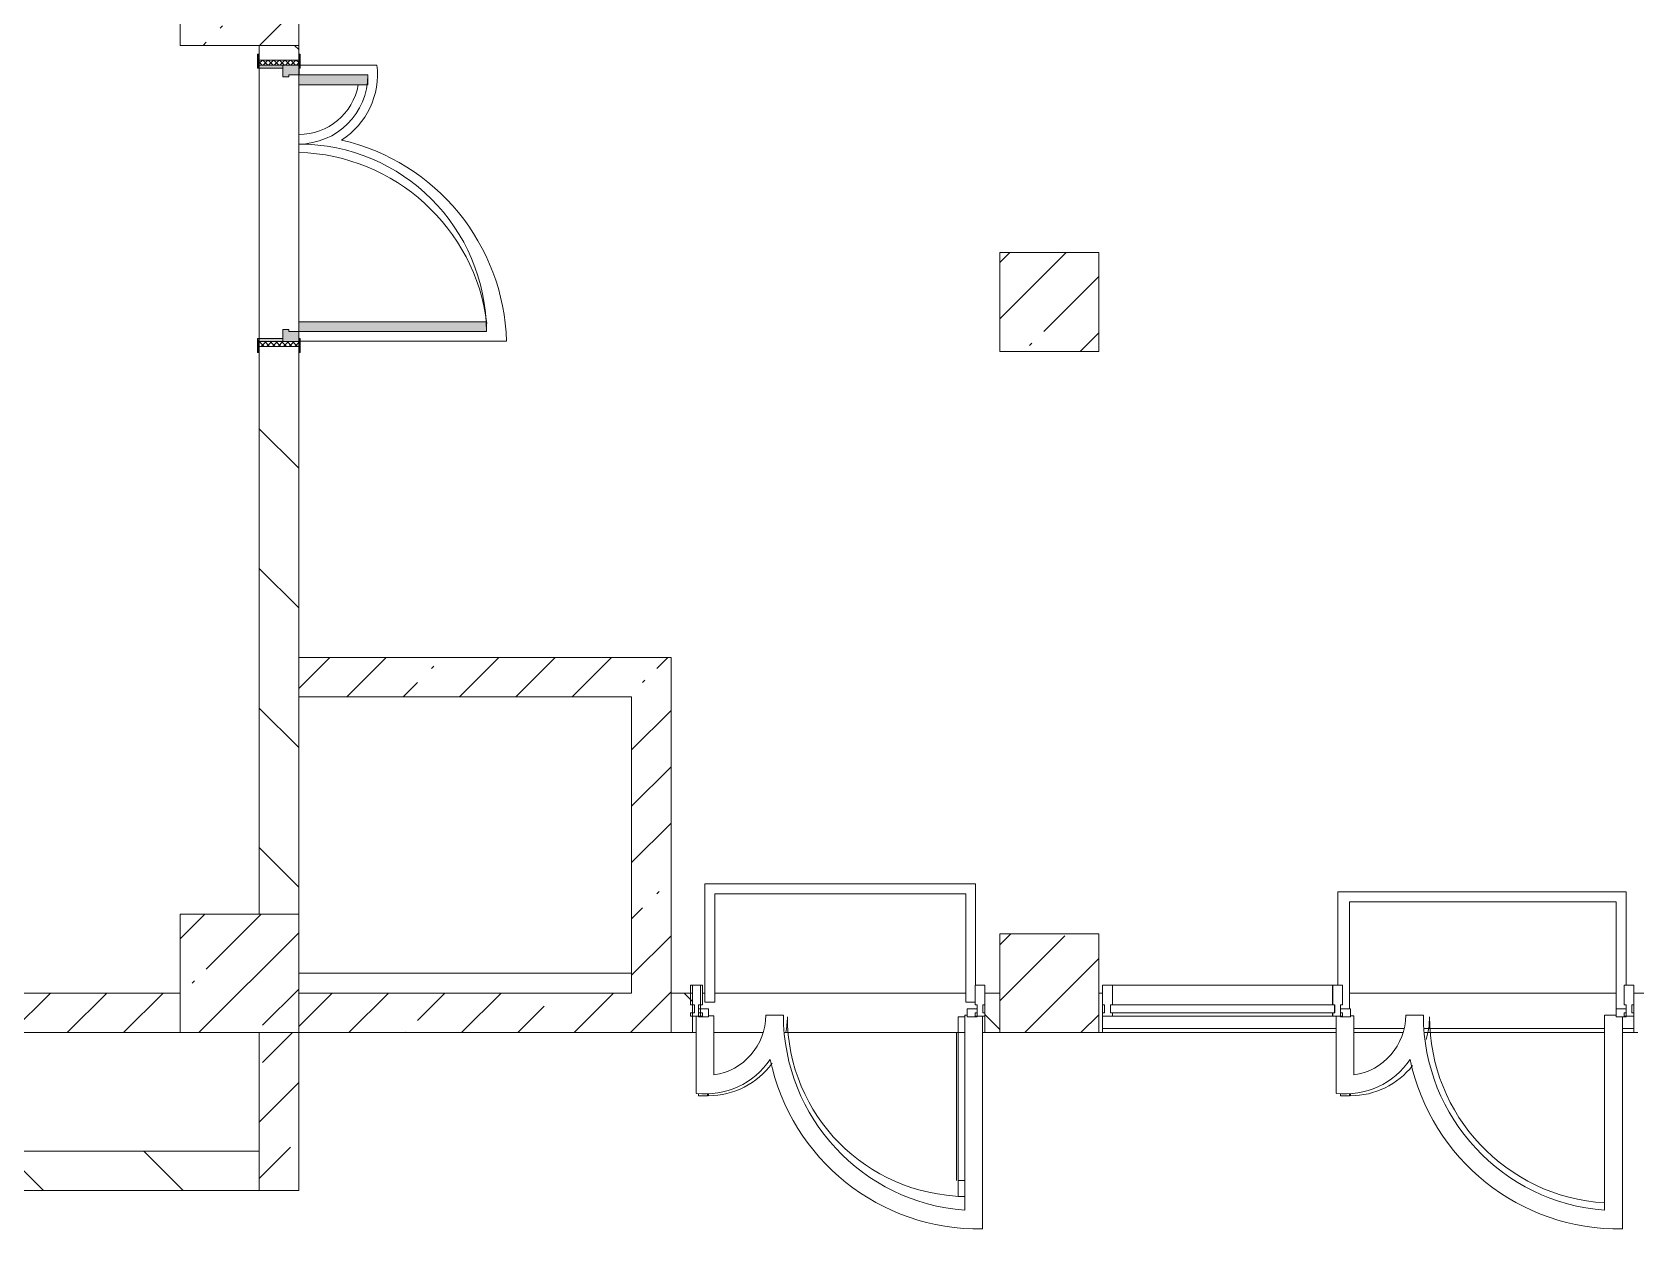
# Model space of a CAD drawing. Header units: millimetres. Extents: x 81566 to 292854, y -8553 to 29000.
# Drawn here: x 231254 to 239374, y 10705 to 16767 of the extents above; entities that cross this region are included whole.
import ezdxf

# ---------------------------------------------------------------- set-up
doc = ezdxf.new("R2010")
doc.units = ezdxf.units.MM
for name, color, linetype, lineweight, true_color in [('A-DETL-GENF-4', 7, 'Continuous', 5, 0xaaaaaa), ('A-DOOR-4', 7, 'Continuous', 5, 0xaaaaaa), ('A-DOOR-5', 7, 'Continuous', 5, 0xe2e2e2), ('A-DOOR-FRAM-4', 7, 'Continuous', 5, 0xe2e2e2), ('A-DOOR-FRAM-5', 7, 'Continuous', 5, 0xaaaaaa), ('A-FLOR-1', 7, 'Continuous', 5, 0xaaaaaa)]:
    doc.layers.add(name, color=color, linetype=linetype, lineweight=lineweight, true_color=true_color)
for name, color, linetype, lineweight in [('A-GLAZ-CURT-2', 7, 'Continuous', 5), ('A-GLAZ-CWMG-2', 7, 'Continuous', 5), ('A-WALL', 7, 'Continuous', 9), ('I-WALL-4', 7, 'Continuous', 5), ('S-COLS-1', 7, 'Continuous', 5)]:
    doc.layers.add(name, color=color, linetype=linetype, lineweight=lineweight)
pattern_1 = [(135, (165843.6, 0), (-353.5534, -353.5534), [])]
pattern_2 = [(45, (165843.6, 0), (-285.1231, 285.1231), []), (45, (166128.7, 0), (-285.1231, 285.1231), [504.031, -100.806, 16.764, -84.042])]

# ---------------------------------------------------------------- blocks, each defined once
blk = doc.blocks.new('BSC_Колонна _Прямоугольная - 600х600-23205240-2_2_3_птичка')
at = {"layer": 'S-COLS-1'}
h = blk.add_hatch(dxfattribs=at)
h.set_pattern_fill('FP_88', color=256, style=0, pattern_type=2)
h.set_pattern_definition([(45, (-66460, -12000), (-285.1231, 285.1231), []), (45, (-66174.88, -12000), (-285.1231, 285.1231), [504.031, -100.806, 16.764, -84.042])])
h.paths.add_polyline_path([(300, -300), (300, 300), (-300, 300), (-300, -300)])
for p, q in [((300, 300), (-300, 300)), ((-300, 300), (-300, -300)), ((300, -300), (300, 300)), ((-300, -300), (300, -300))]:
    blk.add_line(p, q, dxfattribs=at)
blk = doc.blocks.new('BSC_Колонна _Прямоугольная - 600х600-V307-2_2_3_птичка')
at = {"layer": 'S-COLS-1'}
h = blk.add_hatch(dxfattribs=at)
h.set_pattern_fill('FP_96', color=256, style=0, pattern_type=2)
h.set_pattern_definition([(45, (-66460, -17000), (-285.1231, 285.1231), []), (45, (-66174.88, -17000), (-285.1231, 285.1231), [504.031, -100.806, 16.764, -84.042])])
h.paths.add_polyline_path([(144.4, -300), (300, -300), (300, 300), (-300, 300), (-300, -300), (107.6, -300)])
for p, q in [((300, 300), (-300, 300)), ((-300, 300), (-300, -300)), ((300, -300), (300, 300)), ((-300, -300), (300, -300))]:
    blk.add_line(p, q, dxfattribs=at)
blk = doc.blocks.new('110_Дверь_СКБ_2Ст - Д-6_л__ ДОО_Дв_1450x2100h_Дверь из раздевальной в коридор-V311-2_2_3_птичка')
at = {"layer": 'A-DOOR-4'}
h = blk.add_hatch(dxfattribs=at)
h.set_pattern_fill('FP_17', color=256, style=0, pattern_type=2)
h.set_pattern_definition([(135, (1576.41, 164.685), (-14.14214, -14.14214), []), (225, (1576.41, 164.685), (14.14214, -14.14214), [])])
h.paths.add_polyline_path([(737.5, 100), (712.5, 100), (712.5, -100), (737.5, -100), (737.5, 18.5)])
at = {"layer": 'A-DOOR-5'}
for points in [[(662.5, 100), (662.5, 1050), (612.5, 1050), (612.5, 100), (621.7, 100)], [(-587.5, 268.3), (-587.5, 450), (-637.5, 450), (-637.5, 100), (-587.5, 103)]]:
    blk.add_hatch(color=256, dxfattribs=at).paths.add_polyline_path(points)
h = blk.add_hatch(color=256, dxfattribs=at)
h.paths.add_polyline_path([(712.5, 20), (711.4, 100), (662.5, 100), (662.5, 50), (652.5, 50), (652.5, 20), (711.4, 20)])
h.paths.add_polyline_path([(-627.5, 50), (-637.5, 50), (-637.5, 100), (-687.5, 100), (-687.5, 20), (-627.5, 20)])
at = {"layer": 'A-DOOR-FRAM-4'}
for points in [[(-672.5, 100), (-672.5, 108), (-742.5, 108), (-742.5, 100), (-687.5, 100)], [(767.5, 108), (697.5, 108), (697.5, 100), (767.5, 100)], [(-672.5, -47), (-672.5, 20), (-687.5, 20), (-687.5, -100), (-672.5, -100)], [(712.5, -100), (711.4, 20), (697.5, 16.6), (697.5, -100)], [(-672.5, -108), (-672.5, -100), (-742.5, -100), (-742.5, -108), (-689.5, -108)], [(767.5, -107.6), (767.5, -100), (697.5, -104), (697.5, -108), (767.5, -108)]]:
    blk.add_hatch(color=256, dxfattribs=at).paths.add_polyline_path(points)
at = {"layer": 'A-DOOR-FRAM-5'}
h = blk.add_hatch(dxfattribs=at)
h.set_pattern_fill('FP_18', color=256, style=0, pattern_type=2)
h.set_pattern_definition([(45, (-546.384, 164.685), (-14.1421, 14.1421), []), (135, (-546.384, 164.685), (-14.1421, -14.1421), [])])
h.paths.add_polyline_path([(-687.5, -48.1), (-687.5, 100), (-712.5, 100), (-712.5, -100), (-687.5, -100)])
at = {"layer": 'A-DOOR-4'}
for p, q in [((662.5, 1050), (612.5, 1050)), ((612.5, 1050), (612.5, 100)), ((662.5, 100), (662.5, 1050)), ((-637.5, 450), (-637.5, 100)), ((-587.5, 450), (-637.5, 450)), ((-587.5, 100), (-587.5, 450)), ((-637.5, 100), (-587.5, 100)), ((612.5, 100), (662.5, 100))]:
    blk.add_line(p, q, dxfattribs=at)
for centre, radius, start, end in [((662.5, 100), 950, 90, 180), ((-637.5, 100), 350, 360, 90)]:
    blk.add_arc(centre, radius, start, end, dxfattribs=at)
at = {"layer": 'A-DOOR-FRAM-5'}
for p, q in [((-672.5, 108), (-742.5, 108)), ((-742.5, 108), (-742.5, 100)), ((-742.5, 100), (-672.5, 100)), ((-687.5, 100), (-712.5, 100)), ((-712.5, 100), (-712.5, -100)), ((-637.5, 100), (-687.5, 100)), ((-687.5, 100), (-687.5, 20)), ((-687.5, -100), (-687.5, 100)), ((-672.5, 100), (-672.5, 108)), ((-637.5, 50), (-637.5, 100)), ((662.5, 100), (662.5, 50)), ((712.5, 100), (662.5, 100)), ((767.5, 108), (697.5, 108)), ((697.5, 108), (697.5, 100)), ((697.5, 100), (767.5, 100)), ((712.5, 20), (712.5, 100)), ((737.5, 100), (712.5, 100)), ((712.5, 100), (712.5, -100)), ((737.5, -100), (737.5, 100)), ((767.5, 100), (767.5, 108)), ((-687.5, 20), (-627.5, 20)), ((-672.5, 20), (-687.5, 20)), ((-687.5, 20), (-687.5, -100)), ((-672.5, -100), (-672.5, 20)), ((-627.5, 50), (-637.5, 50)), ((-627.5, 20), (-627.5, 50)), ((662.5, 50), (652.5, 50)), ((652.5, 50), (652.5, 20)), ((652.5, 20), (712.5, 20)), ((712.5, 20), (697.5, 20)), ((697.5, 20), (697.5, -100)), ((712.5, -100), (712.5, 20)), ((-672.5, -100), (-742.5, -100)), ((-742.5, -100), (-742.5, -108)), ((-742.5, -108), (-672.5, -108)), ((-712.5, -100), (-687.5, -100)), ((-687.5, -100), (-672.5, -100)), ((-672.5, -108), (-672.5, -100)), ((697.5, -100), (712.5, -100)), ((767.5, -100), (697.5, -100)), ((697.5, -100), (697.5, -108)), ((697.5, -108), (767.5, -108)), ((712.5, -100), (737.5, -100)), ((767.5, -108), (767.5, -100))]:
    blk.add_line(p, q, dxfattribs=at)
blk = doc.blocks.new('BSC_Колонна _Прямоугольная - 500х500-V361-2_2_3_птичка')
at = {"layer": 'S-COLS-1'}
h = blk.add_hatch(dxfattribs=at)
h.set_pattern_fill('FP_131', color=256, style=0, pattern_type=2)
h.set_pattern_definition([(45, (-70560, -15400), (-285.1231, 285.1231), []), (45, (-70274.88, -15400), (-285.1231, 285.1231), [504.031, -100.806, 16.764, -84.042])])
h.paths.add_polyline_path([(-250, -250), (250, -250), (250, 250), (-250, 250)])
for p, q in [((250, 250), (-250, 250)), ((-250, 250), (-250, -250)), ((250, -250), (250, 250)), ((-250, -250), (250, -250))]:
    blk.add_line(p, q, dxfattribs=at)
blk = doc.blocks.new('Прямоугольный импост - Импост структурный с накладкой - 160мм Темный-33326475-2_2_3_птичка')
at = {"layer": 'A-GLAZ-CWMG-2'}
for p, q in [((-50, 40), (-50, 140)), ((-50, 140), (0, 140)), ((0, 140), (0, 40)), ((-40, 40), (-50, 40)), ((-50, -17), (-50, 0)), ((-50, 0), (-40, 0)), ((-40, 0), (-40, 40)), ((-10, 40), (-10, 0)), ((0, 40), (-10, 40)), ((-10, 0), (0, 0)), ((0, 0), (0, -17)), ((0, -17), (-50, -17))]:
    blk.add_line(p, q, dxfattribs=at)
blk = doc.blocks.new('Дверь_Витражная_остекление_ - ВВ-6 остекление-32274838-2_2_3_птичка')
at = {"layer": 'A-DETL-GENF-4'}
for p, q in [((-642.6, 930), (-610, 930)), ((-610, 930), (-642.6, 930)), ((-610, 930), (-610, 20)), ((-610, 20), (-610, 930)), ((-642.6, 850), (-610, 850)), ((-601, 850), (-601, 100)), ((705, 420), (660, 420)), ((660, 420), (660, 410.2)), ((705, 420), (660, 420)), ((660, 420), (660, 410.2)), ((705, 420), (705, 408.4)), ((705, 408.4), (705, 420)), ((-642.6, 100), (-610, 100)), ((-610, 20), (-642.6, 20)), ((-642.6, 20), (-610, 20))]:
    blk.add_line(p, q, dxfattribs=at)
at = {"layer": 'A-DOOR-4'}
for p, q in [((655, 420), (655, 410.4)), ((-655, 20), (-705, 20)), ((-705, 20), (-705, -20)), ((-655, -20), (-655, 20)), ((705, 20), (655, 20)), ((655, 20), (655, -20)), ((705, -20), (705, 20)), ((-705, -20), (-655, -20)), ((655, -20), (705, -20))]:
    blk.add_line(p, q, dxfattribs=at)
for centre, radius, start, end in [((-655, 20), 910, 360, 89.20859), ((655, 20), 400, 90, 143.87233), ((655, 20), 400, 168.59224, 180)]:
    blk.add_arc(centre, radius, start, end, dxfattribs=at)
blk = doc.blocks.new('Прямоугольный импост - Импост структурный с накладкой - 160мм Темный-33326241-2_2_3_птичка')
at = {"layer": 'A-GLAZ-CWMG-2'}
for p, q in [((-25, 40), (-25, 140)), ((-25, 140), (25, 140)), ((25, 140), (25, 40)), ((-15, 40), (-25, 40)), ((-25, -17), (-25, 0)), ((-25, 0), (-15, 0)), ((-15, 0), (-15, 40)), ((15, 40), (15, 0)), ((25, 40), (15, 40)), ((15, 0), (25, 0)), ((25, 0), (25, -17)), ((25, -17), (-25, -17))]:
    blk.add_line(p, q, dxfattribs=at)
blk = doc.blocks.new('Прямоугольный импост - Импост структурный с накладкой - 160мм Темный-33326242-2_2_3_птичка')
at = {"layer": 'A-GLAZ-CWMG-2'}
for p, q in [((0, 140), (-50, 140)), ((-50, 140), (-50, 40)), ((0, 40), (0, 140)), ((-50, 40), (-40, 40)), ((-40, 0), (-50, 0)), ((-50, 0), (-50, -17)), ((-40, 40), (-40, 0)), ((-10, 0), (-10, 40)), ((-10, 40), (0, 40)), ((0, 0), (-10, 0)), ((0, -17), (0, 0)), ((-50, -17), (0, -17))]:
    blk.add_line(p, q, dxfattribs=at)
blk = doc.blocks.new('Прямоугольный импост - Импост структурный с накладкой - 160мм Темный-33326237-2_2_3_птичка')
at = {"layer": 'A-GLAZ-CWMG-2'}
for p, q in [((-50, 40), (-50, 140)), ((-50, 140), (0, 140)), ((0, 140), (0, 40)), ((-40, 40), (-50, 40)), ((-50, -17), (-50, 0)), ((-50, 0), (-40, 0)), ((-40, 0), (-40, 40)), ((-10, 40), (-10, 0)), ((0, 40), (-10, 40)), ((-10, 0), (0, 0)), ((0, 0), (0, -17)), ((0, -17), (-50, -17))]:
    blk.add_line(p, q, dxfattribs=at)
blk = doc.blocks.new('Дверь_Витражная_остекление_ - В-18-32468702-2_2_3_птичка')
at = {"layer": 'A-DETL-GENF-4'}
for p, q in [((722.5, 420), (677.5, 420)), ((677.5, 420), (677.5, 409.8)), ((722.5, 420), (677.5, 420)), ((677.5, 420), (677.5, 409.8)), ((722.5, 420), (722.5, 408.9)), ((722.5, 408.9), (722.5, 420))]:
    blk.add_line(p, q, dxfattribs=at)
at = {"layer": 'A-DOOR-4'}
for p, q in [((672.5, 420), (672.5, 409.2)), ((-672.5, 20), (-722.5, 20)), ((-722.5, 20), (-722.5, -20)), ((-672.5, -20), (-672.5, 20)), ((722.5, 20), (672.5, 20)), ((672.5, 20), (672.5, -20)), ((722.5, -20), (722.5, 20)), ((-722.5, -20), (-672.5, -20)), ((672.5, -20), (722.5, -20))]:
    blk.add_line(p, q, dxfattribs=at)
for centre, radius, start, end in [((-672.5, 20), 945, 360, 86.42063), ((672.5, 20), 400, 90, 141.82821), ((672.5, 20), 400, 163.22836, 180)]:
    blk.add_arc(centre, radius, start, end, dxfattribs=at)
blk = doc.blocks.new('Системная панель - Стекло - 40мм-32468815-2_2_3_птичка')
at = {"layer": 'A-GLAZ-CURT-2'}
for p, q in [((567, 0), (-567, 0)), ((-567, 0), (-567, -40)), ((567, -40), (567, 0)), ((-567, -40), (567, -40))]:
    blk.add_line(p, q, dxfattribs=at)
blk = doc.blocks.new('Прямоугольный импост - Импост структурный с накладкой - 160мм Темный-33326239-2_2_3_птичка')
at = {"layer": 'A-GLAZ-CWMG-2'}
for p, q in [((-25, 40), (-25, 140)), ((-25, 140), (25, 140)), ((25, 140), (25, 40)), ((-15, 40), (-25, 40)), ((-25, -17), (-25, 0)), ((-25, 0), (-15, 0)), ((-15, 0), (-15, 40)), ((15, 40), (15, 0)), ((25, 40), (15, 40)), ((15, 0), (25, 0)), ((25, 0), (25, -17)), ((25, -17), (-25, -17))]:
    blk.add_line(p, q, dxfattribs=at)
blk = doc.blocks.new('Прямоугольный импост - Импост структурный с накладкой - 160мм Темный-32468813-2_2_3_птичка')
at = {"layer": 'A-GLAZ-CWMG-2'}
for p, q in [((70880, 11940), (71994, 11940)), ((70880, 11783), (71994, 11783))]:
    blk.add_line(p, q, dxfattribs=at)
blk = doc.blocks.new('Прямоугольный импост - Импост структурный с накладкой - 160мм Темный-V450-2_2_3_птичка')
at = {"layer": 'A-GLAZ-CWMG-2'}
for p, q in [((-25, 40), (-25, 140)), ((-25, 140), (25, 140)), ((25, 140), (25, 40)), ((-15, 40), (-25, 40)), ((-25, -17), (-25, 0)), ((-25, 0), (-15, 0)), ((-15, 0), (-15, 40)), ((15, 40), (15, 0)), ((25, 40), (15, 40)), ((15, 0), (25, 0)), ((25, 0), (25, -17)), ((25, -17), (-25, -17))]:
    blk.add_line(p, q, dxfattribs=at)

msp = doc.modelspace()

# ---------------------------------------------------------------- hatches: boundary and pattern name
at = {"layer": 'I-WALL-4'}
h = msp.add_hatch(dxfattribs=at)
h.set_pattern_fill('FP_99', color=256, style=0, pattern_type=2)
h.set_pattern_definition(pattern_1)
h.paths.add_polyline_path([(232403.6, 12300), (232603.6, 12300), (232603.6, 15175), (232403.6, 15175), (232403.6, 12747.2)])
h.paths.add_polyline_path([(232455.5, 16625), (232603.6, 16625), (232603.6, 16700), (232403.6, 16700), (232403.6, 16625), (232453.6, 16625)])
h.paths.add_polyline_path([(232465.7, 17300), (232603.6, 17300), (232603.6, 22700), (232403.6, 22700), (232403.6, 17300), (232424.5, 17300)])
h.paths.add_polyline_path([(232599.6, 23300), (232603.6, 23300), (232603.6, 24050), (232403.6, 24050), (232403.6, 23300)])
h.paths.add_polyline_path([(232403.6, 25950), (232603.6, 25950), (232603.6, 26500), (232403.6, 26500), (232403.6, 25980)])
h = msp.add_hatch(dxfattribs=at)
h.set_pattern_fill('FP_97', color=256, style=0, pattern_type=2)
h.set_pattern_definition(pattern_2)
h.paths.add_polyline_path([(233683.4, 13400), (234488.6, 13400), (234488.6, 13600), (232603.6, 13600), (232603.6, 13400)])
h = msp.add_hatch(dxfattribs=at)
h.set_pattern_fill('FP_97', color=256, style=0, pattern_type=2)
h.set_pattern_definition(pattern_2)
h.paths.add_polyline_path([(234288.6, 11700), (234488.6, 11700), (234488.6, 13400), (234288.6, 13396.3), (234288.6, 11900)])
h = msp.add_hatch(dxfattribs=at)
h.set_pattern_fill('FP_97', color=256, style=0, pattern_type=2)
h.set_pattern_definition(pattern_2)
h.paths.add_polyline_path([(226803.6, 11700), (232003.6, 11700), (232003.6, 11900), (226603.6, 11900), (226603.6, 11700), (226741.3, 11700)])
h.paths.add_polyline_path([(220603.6, 11700), (226003.6, 11700), (226003.6, 11900), (220603.6, 11900)])
h = msp.add_hatch(dxfattribs=at)
h.set_pattern_fill('FP_97', color=256, style=0, pattern_type=2)
h.set_pattern_definition(pattern_2)
h.paths.add_polyline_path([(234270, 11700), (234288.6, 11700), (234283.2, 11900), (232603.6, 11900), (232603.6, 11700), (234262.3, 11700)])
h = msp.add_hatch(dxfattribs=at)
h.set_pattern_fill('FP_99', color=256, style=0, pattern_type=2)
h.set_pattern_definition(pattern_1)
h.paths.add_polyline_path([(234488.6, 11700), (234597.6, 11700), (234595, 11900), (234488.6, 11900), (234488.6, 11769.4)])
h.paths.add_polyline_path([(241323.6, 11700), (241323.6, 11900), (239363.6, 11898.7), (239363.6, 11700), (240975.9, 11700)])
h.paths.add_polyline_path([(236077.6, 11700), (236153.6, 11700), (236153.6, 11900), (236077.6, 11900), (236077.6, 11788.1)])
h.paths.add_polyline_path([(236653.6, 11700), (236673.6, 11700), (236673.6, 11900), (236653.6, 11900), (236653.6, 11720)])
h = msp.add_hatch(dxfattribs=at)
h.set_pattern_fill('FP_97', color=256, style=0, pattern_type=2)
h.set_pattern_definition(pattern_2)
h.paths.add_polyline_path([(232603.6, 10900), (232603.6, 11700), (232403.6, 11700), (232403.6, 10900)])
h = msp.add_hatch(dxfattribs=at)
h.set_pattern_fill('FP_99', color=256, style=0, pattern_type=2)
h.set_pattern_definition(pattern_1)
h.paths.add_polyline_path([(232003.6, 10900), (232403.6, 10900), (232403.6, 11100), (228003.6, 11100), (228003.6, 10900), (231860.3, 10900)])
at = {"layer": 'S-COLS-1'}
h = msp.add_hatch(dxfattribs=at)
h.set_pattern_fill('FP_97', color=256, style=0, pattern_type=2)
h.set_pattern_definition(pattern_2)
h.paths.add_polyline_path([(236653.6, 11700), (236653.6, 12200), (236153.6, 12200), (236153.6, 11700), (236418.1, 11700)])

# ---------------------------------------------------------------- linework, layer by layer
at = {"layer": 'A-FLOR-1'}
for p, q in [((232606.6, 16585), (232606.6, 16550)), ((232999.7, 16600), (232611.6, 16600)), ((232603.6, 16248.1), (232603.6, 16158)), ((232611.6, 15201.1), (233656, 15201.1)), ((236030.4, 12453), (234660.4, 12453)), ((234660.4, 12453), (234660.4, 11853)), ((236030.4, 11940), (236030.4, 12453)), ((234710.4, 11853), (234710.4, 12403)), ((234710.4, 12403), (235980.4, 12403)), ((235980.4, 12403), (235980.4, 11853)), ((239324.1, 12412.4), (237864.3, 12412.4)), ((237864.3, 12412.4), (237864.3, 11940)), ((237924.3, 11820), (237924.3, 12362.4)), ((237924.3, 12362.4), (239274.1, 12362.4)), ((239274.1, 12362.4), (239274.1, 11820)), ((239324.1, 11940), (239324.1, 12412.4)), ((234288.6, 12000), (232603.6, 12000)), ((234616, 11783), (234616, 11392.1)), ((234660.4, 11853), (234710.4, 11853)), ((234705.5, 11785.1), (234677.6, 11785.1)), ((234705.5, 11485.1), (234705.5, 11785.1)), ((235057.6, 11788.1), (234967.9, 11788.1)), ((235987.6, 11788.1), (235975.2, 11788.1)), ((235975.2, 11788.1), (235975.2, 10800.5)), ((235980.4, 11853), (236027.6, 11853)), ((236065, 10705.4), (236065, 11783)), ((237856, 11783), (237856, 11392.1)), ((237945.5, 11785.1), (237928.6, 11785.1)), ((237945.5, 11485.1), (237945.5, 11785.1)), ((238297.6, 11788.1), (238207.9, 11788.1)), ((239273.6, 11788.1), (239215.2, 11788.1)), ((239215.2, 11788.1), (239215.2, 10800.5)), ((239305, 10705.4), (239305, 11780)), ((234616, 11700), (234597.6, 11700)), ((236077.6, 11700), (236065, 11700)), ((236673.6, 11720), (237856, 11720)), ((237856, 11700), (236673.6, 11700)), ((237945.5, 11720), (238199.7, 11720)), ((238301.2, 11720), (239215.2, 11720)), ((239305, 11720), (239363.6, 11720)), ((239363.6, 11700), (239305, 11700))]:
    msp.add_line(p, q, dxfattribs=at)
for centre, radius, start, end in [((232607.4, 16553.3), 395, 302.61833, 6.79242), ((232603.6, 16554.3), 306.2, 270, 349.74815), ((232577.4, 15169.3), 1079, 1.68848, 76.98917), ((232573.6, 15168.2), 990.3, 7.11312, 88.26401), ((234661.7, 11788.1), 306.2, 278.22053, 360), ((236047.8, 11788.1), 990.3, 180, 265.79425), ((237901.7, 11788.1), 306.2, 278.22053, 360), ((239287.8, 11788.1), 990.3, 180, 265.79425), ((234662.8, 11784.3), 395, 263.20758, 326.07537), ((236046.8, 11784.3), 1079, 191.7891, 270.96685), ((237902.8, 11784.3), 395, 263.20758, 326.07537), ((239286.8, 11784.3), 1079, 191.7891, 270.96685)]:
    msp.add_arc(centre, radius, start, end, dxfattribs=at)
at = {"layer": 'A-WALL'}
for p, q in [((234488.6, 11700), (234488.6, 11900)), ((232403.6, 10900), (232403.6, 11100))]:
    msp.add_line(p, q, dxfattribs=at)
at = {"layer": 'I-WALL-4'}
for p, q in [((232403.6, 16700), (232403.6, 16655)), ((232603.6, 16655), (232603.6, 16700)), ((232403.6, 15215), (232403.6, 16585)), ((232603.6, 16500), (232603.6, 16248.1)), ((232603.6, 16158), (232603.6, 15300)), ((232403.6, 15145), (232403.6, 12300)), ((232603.6, 12300), (232603.6, 15145)), ((234488.6, 13600), (232603.6, 13600)), ((234488.6, 11900), (234488.6, 13600)), ((232603.6, 13400), (234288.6, 13400)), ((234288.6, 13400), (234288.6, 11900)), ((232003.6, 11900), (226603.6, 11900)), ((234288.6, 11900), (232603.6, 11900)), ((234597.6, 11900), (234488.6, 11900)), ((234597.6, 11700), (234597.6, 11900)), ((234647.6, 11900), (234660.4, 11900)), ((234710.4, 11900), (235980.4, 11900)), ((236153.6, 11900), (236077.6, 11900)), ((236077.6, 11900), (236077.6, 11700)), ((236153.6, 11700), (236153.6, 11900)), ((236673.6, 11900), (236653.6, 11900)), ((236653.6, 11900), (236653.6, 11700)), ((236673.6, 11700), (236673.6, 11900)), ((237924.3, 11900), (239274.1, 11900)), ((241323.6, 11900), (239363.6, 11900)), ((239363.6, 11900), (239363.6, 11700)), ((230303.6, 11700), (232003.6, 11700)), ((232403.6, 11700), (232403.6, 11100)), ((232603.6, 10900), (232603.6, 11700)), ((232603.6, 11700), (234597.6, 11700)), ((234953.3, 11700), (234705.5, 11700)), ((235975.2, 11700), (235062.3, 11700)), ((236077.6, 11700), (236153.6, 11700)), ((236673.6, 11700), (236653.6, 11700)), ((238193.3, 11700), (237945.5, 11700)), ((239215.2, 11700), (238302.3, 11700)), ((239383.6, 11700), (239363.6, 11700)), ((232403.6, 11100), (230303.6, 11100)), ((227803.6, 10900), (232603.6, 10900))]:
    msp.add_line(p, q, dxfattribs=at)
at = {"layer": 'S-COLS-1'}
for p, q in [((236653.6, 12200), (236153.6, 12200)), ((236153.6, 12200), (236153.6, 11900)), ((236653.6, 11900), (236653.6, 12200)), ((236153.6, 11900), (236153.6, 11700)), ((236653.6, 11700), (236653.6, 11900)), ((236153.6, 11700), (236653.6, 11700))]:
    msp.add_line(p, q, dxfattribs=at)

# ---------------------------------------------------------------- block references
at = {"layer": 'A-DOOR-4'}
for name, p, rotation in [('110_Дверь_СКБ_2Ст - Д-6_л__ ДОО_Дв_1450x2100h_Дверь из раздевальной в коридор-V311-2_2_3_птичка', (232503.6, 15912.5), 269.9999999999999), ('Дверь_Витражная_остекление_ - ВВ-6 остекление-32274838-2_2_3_птичка', (235332.6, 11800), 180), ('Дверь_Витражная_остекление_ - В-18-32468702-2_2_3_птичка', (238601.1, 11800), 180)]:
    msp.add_blockref(name, p, dxfattribs=dict(at, rotation=rotation))
at = {"layer": 'A-GLAZ-CURT-2', "rotation": 180}
msp.add_blockref('Системная панель - Стекло - 40мм-32468815-2_2_3_птичка', (237280.6, 11800), dxfattribs=at)
at = {"layer": 'A-GLAZ-CWMG-2', "extrusion": (0, 0, -1)}
for name, p in [('Прямоугольный импост - Импост структурный с накладкой - 160мм Темный-33326241-2_2_3_птичка', (-234612.6, 11800)), ('Прямоугольный импост - Импост структурный с накладкой - 160мм Темный-33326475-2_2_3_птичка', (-234597.6, 11800)), ('Прямоугольный импост - Импост структурный с накладкой - 160мм Темный-33326237-2_2_3_птичка', (-236673.6, 11800)), ('Прямоугольный импост - Импост структурный с накладкой - 160мм Темный-33326239-2_2_3_птичка', (-237862.6, 11800)), ('Прямоугольный импост - Импост структурный с накладкой - 160мм Темный-V450-2_2_3_птичка', (-237863.6, 11800))]:
    msp.add_blockref(name, p, dxfattribs=at)
at = {"layer": 'A-GLAZ-CWMG-2'}
for name, p in [('Прямоугольный импост - Импост структурный с накладкой - 160мм Темный-33326242-2_2_3_птичка', (236077.6, 11800)), ('Прямоугольный импост - Импост структурный с накладкой - 160мм Темный-32468813-2_2_3_птичка', (165843.6, 0)), ('Прямоугольный импост - Импост структурный с накладкой - 160мм Темный-33326242-2_2_3_птичка', (239363.6, 11800))]:
    msp.add_blockref(name, p, dxfattribs=at)
at = {"layer": 'S-COLS-1'}
for name, p in [('BSC_Колонна _Прямоугольная - 600х600-V307-2_2_3_птичка', (232303.6, 17000)), ('BSC_Колонна _Прямоугольная - 500х500-V361-2_2_3_птичка', (236403.6, 15400)), ('BSC_Колонна _Прямоугольная - 600х600-23205240-2_2_3_птичка', (232303.6, 12000))]:
    msp.add_blockref(name, p, dxfattribs=at)

doc.saveas('drawing.dxf')
